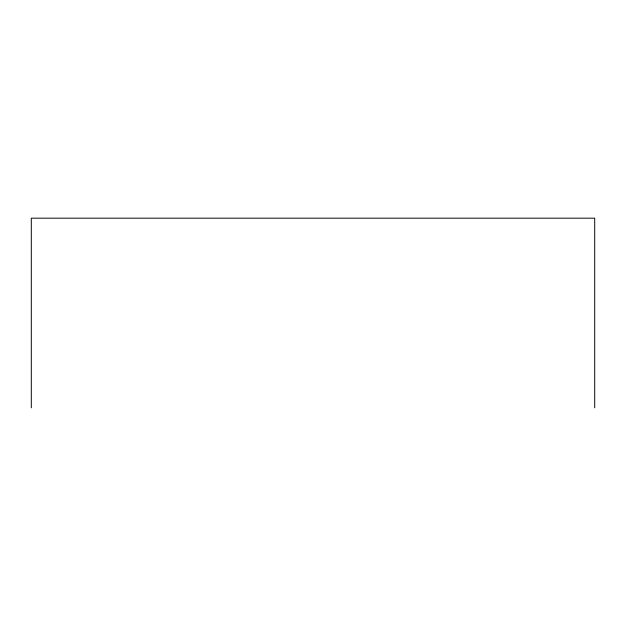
<?xml version="1.0" encoding="UTF-8"?>
<svg xmlns="http://www.w3.org/2000/svg" width="626" height="626" viewBox="0 0 626 626"><rect width="100%" height="100%" fill="white"/><g stroke="black" fill="none" stroke-linecap="round" stroke-linejoin="round"><path stroke-width="0.94" d="M594.7 407.823L594.7 218.177L31.3 218.177L31.3 407.823"/></g></svg>
